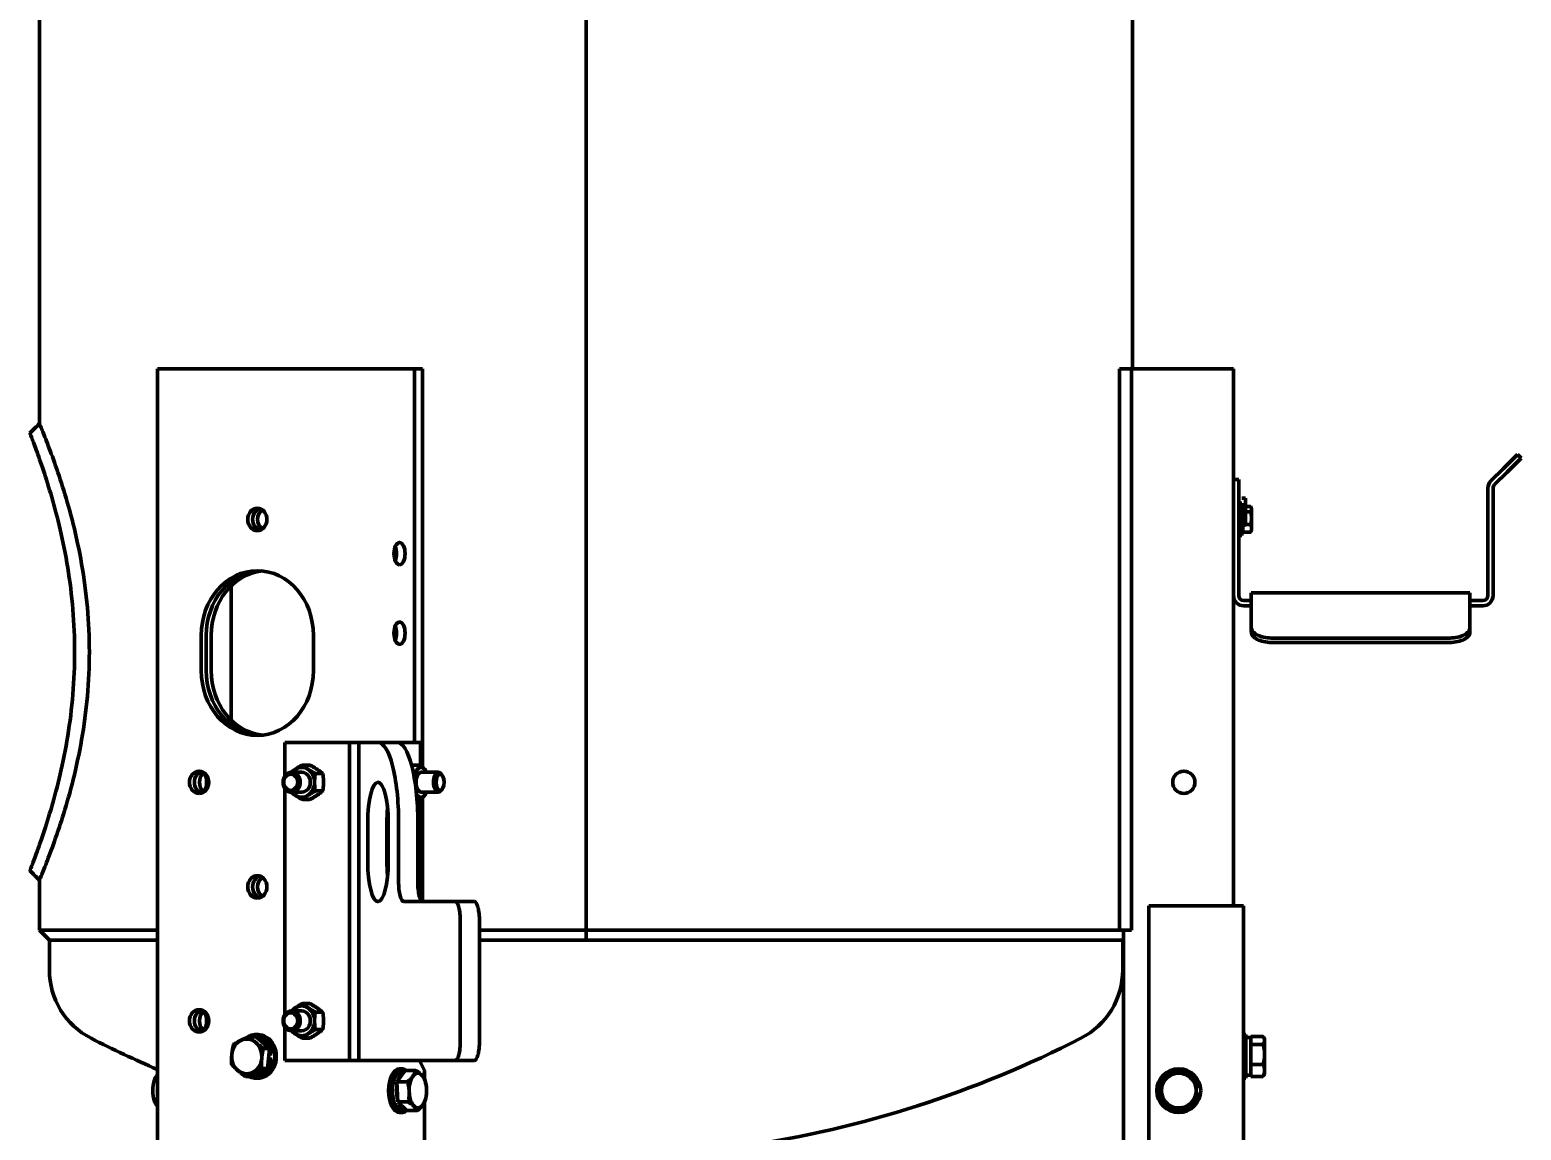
# Model space of a CAD drawing. Header units: inches. Extents: x 15 to 402, y 6 to 258.
# Drawn here: x 297.48 to 334.99, y 50.34 to 78.01 of the extents above; entities that cross this region are included whole.
import ezdxf

# ---------------------------------------------------------------- set-up
doc = ezdxf.new("R2010")
doc.units = ezdxf.units.IN
doc.header["$LTSCALE"] = 12
doc.header["$MEASUREMENT"] = 0
doc.layers.add('Dimension (ANSI)', color=7, linetype='Continuous', lineweight=25)
doc.layers.add('Visible (ANSI)', color=7, linetype='Continuous', lineweight=50)
doc.styles.add('MEMCOR Medium', font='arial.ttf')
doc.dimstyles.new('Default (ANSI)', dxfattribs={"dimscale": 12, "dimtxt": 0.15, "dimasz": 0.098425, "dimexe": 0.125, "dimexo": 0.0625, "dimgap": 0.031496, "dimtad": 0, "dimtih": 1, "dimtoh": 1, "dimdec": 4, "dimrnd": 1e-08, "dimzin": 3, "dimdsep": 46, "dimlunit": 5, "dimtxsty": 'MEMCOR Medium', "dimcen": 0.09, "dimdle": 0.393701, "dimclrd": 256, "dimclre": 256, "dimclrt": 256, "dimadec": 0, "dimazin": 1, "dimtfac": 0.8, "dimtofl": 0, "dimtmove": 0, "dimatfit": 3, "dimfxl": 1, "dimfrac": 1, "dimtolj": 1, "dimtzin": 4, "dimlwd": -1, "dimlwe": -1, "dimarcsym": 0})

# ---------------------------------------------------------------- blocks, each defined once
blk = doc.blocks.new('*D18')
at = {"layer": 'Defpoints', "color": 0, "transparency": 16777216}
for p in [(310.968, 131.37), (253.068, 47.836), (299.125, 47.836)]:
    blk.add_point(p, dxfattribs=at)
at = {"layer": 'Dimension (ANSI)', "transparency": 16777216}
for p, q in [((310.218, 131.37), (251.568, 131.37)), ((253.068, 130.189), (253.068, 104.292)), ((253.068, 49.017), (253.068, 91.969)), ((298.375, 47.836), (251.568, 47.836))]:
    blk.add_line(p, q, dxfattribs=at)
for points in [[(252.872, 130.189), (253.265, 130.189), (253.068, 131.37)], [(252.872, 49.017), (253.265, 49.017), (253.068, 47.836)]]:
    blk.add_solid(points, dxfattribs=at)
at = {"layer": 'Dimension (ANSI)', "transparency": 16777216, "char_height": 1.8, "attachment_point": 5, "style": 'MEMCOR Medium'}
for s, insert in [('\\A1; \\fArial|b0|i0;\\H1.8000;83{\\H0.8x;\\S9#16;} in', (253.068, 99.995)), ('\\A1;[2121.8 mm]{\\P\\fArial|b0|i0;\\H1.8000;SHIPPING HEIGHT\\P\\fArial|b0|i0;\\H1.8000;REF.}', (253.068, 93.833))]:
    blk.add_mtext(s, dxfattribs=dict(at, insert=insert))

msp = doc.modelspace()

# ---------------------------------------------------------------- linework, layer by layer
at = {"layer": 'Visible (ANSI)'}
for p, q in [((297.71752, 68.10534), (297.71752, 91.44038)), ((311.46777, 85.36465), (311.46777, 55.36465)), ((311.46777, 55.36465), (311.46777, 85.36465)), ((325.21803, 69.48565), (325.21803, 78.49452)), ((300.68766, 69.48565), (301.03266, 69.48565)), ((300.68766, 69.48565), (300.68766, 48.58565)), ((301.03266, 69.48565), (305.36574, 69.48565)), ((305.36574, 69.48565), (306.3083, 69.48565)), ((306.3083, 69.48565), (307.15165, 69.48565)), ((307.15165, 69.48565), (307.15165, 60.08565)), ((307.35096, 69.48565), (307.15165, 69.48565)), ((307.35096, 59.46977), (307.35096, 69.48565)), ((324.888, 69.48565), (325.19022, 69.48565)), ((324.888, 69.48565), (324.888, 55.36465)), ((325.19022, 69.48565), (327.06491, 69.48565)), ((325.19022, 69.48565), (325.19022, 55.36465)), ((327.06491, 69.48565), (327.75491, 69.48565)), ((327.75491, 69.48565), (327.75491, 55.98165)), ((334.5457, 66.97872), (334.89925, 67.33228)), ((334.99117, 67.24035), (334.63762, 66.8868)), ((334.99117, 67.24035), (334.89925, 67.33228)), ((334.5457, 66.97872), (334.22998, 66.66301)), ((334.32191, 66.57109), (334.63762, 66.8868)), ((327.88491, 66.69565), (327.75491, 66.69565)), ((327.88491, 66.69565), (327.88491, 66.19565)), ((334.15383, 66.47916), (334.15383, 63.78268)), ((334.28383, 63.78268), (334.28383, 66.47916)), ((327.88491, 63.78268), (327.88491, 66.19565)), ((327.96491, 66.10165), (327.88491, 66.10165)), ((327.96491, 66.234), (328.05891, 66.234)), ((327.96491, 65.28965), (327.96491, 66.10165)), ((328.05891, 66.234), (328.05891, 65.554)), ((327.98991, 65.97665), (327.96491, 65.97665)), ((327.98991, 65.95302), (327.98991, 66.01814)), ((327.98991, 66.01814), (328.18282, 66.01814)), ((327.98991, 65.8879), (327.98991, 65.95302)), ((327.98991, 65.72665), (327.98991, 65.8879)), ((327.98991, 65.8879), (328.18282, 65.8879)), ((327.98991, 65.56541), (327.98991, 65.72665)), ((328.20791, 65.97665), (328.19302, 66.00245)), ((328.20791, 65.95302), (328.20791, 65.97665)), ((328.20791, 65.72665), (328.20791, 65.95302)), ((328.20791, 65.46928), (328.20791, 65.72665)), ((327.96491, 65.28965), (327.88491, 65.28965)), ((327.96491, 65.554), (328.05891, 65.554)), ((327.98991, 65.41465), (327.96491, 65.41465)), ((327.98991, 65.56541), (328.18282, 65.56541)), ((327.98991, 65.46928), (327.98991, 65.56541)), ((327.98991, 65.37316), (327.98991, 65.46928)), ((327.98991, 65.37316), (328.18282, 65.37316)), ((328.20791, 65.41465), (328.19302, 65.38885)), ((328.20791, 65.41465), (328.20791, 65.46928)), ((302.54217, 64.02463), (302.54217, 60.64667)), ((328.20291, 63.85248), (328.20291, 62.9656)), ((328.20291, 63.85248), (333.70291, 63.85248)), ((333.70291, 62.9656), (333.70291, 63.85248)), ((328.20291, 63.65268), (328.01491, 63.65268)), ((328.01491, 63.52268), (328.20291, 63.52268)), ((334.02383, 63.65268), (333.70291, 63.65268)), ((333.70291, 63.52268), (334.02383, 63.52268)), ((301.78758, 61.89565), (301.78758, 62.77565)), ((301.91258, 61.89565), (301.91258, 62.77565)), ((301.91258, 62.77565), (301.91258, 61.89565)), ((302.03758, 62.77565), (302.03758, 61.89565)), ((304.61082, 62.77565), (304.61082, 61.89565)), ((328.20291, 62.9656), (328.20291, 62.85544)), ((333.20291, 62.71286), (328.70291, 62.71286)), ((333.70291, 62.85544), (333.70291, 62.9656)), ((328.70291, 62.60297), (333.20291, 62.60297)), ((303.88974, 60.08565), (305.27538, 60.08565)), ((303.88974, 59.23579), (303.88974, 60.08565)), ((305.52161, 60.08565), (305.27538, 60.08565)), ((305.52161, 60.08565), (305.7562, 60.08565)), ((305.52161, 60.08565), (305.52161, 52.08565)), ((306.23448, 60.08565), (305.7562, 60.08565)), ((305.7562, 60.08565), (305.7562, 52.08565)), ((306.23448, 60.08565), (306.71744, 60.08565)), ((306.71744, 60.08565), (307.30481, 60.08565)), ((307.30481, 59.50674), (307.30481, 60.08565)), ((304.3153, 59.33565), (304.06286, 59.33565)), ((304.33201, 59.51866), (304.52252, 59.51866)), ((304.65677, 59.30216), (304.84727, 59.30216)), ((307.28878, 59.51866), (307.07853, 59.51866)), ((307.31772, 59.33565), (307.75496, 59.33565)), ((307.85437, 59.25126), (307.82712, 59.28979)), ((303.88974, 53.23579), (303.88974, 58.93551)), ((307.85437, 58.92004), (307.82712, 58.88151)), ((304.3153, 58.83565), (304.06286, 58.83565)), ((304.33201, 58.65264), (304.52252, 58.65264)), ((304.65677, 58.86914), (304.84727, 58.86914)), ((307.28878, 58.65264), (307.21384, 58.65264)), ((307.30481, 56.142), (307.30481, 58.66455)), ((307.31772, 58.83565), (307.75496, 58.83565)), ((307.35096, 56.08839), (307.35096, 58.70153)), ((305.97566, 57.08565), (305.97566, 58.08565)), ((306.45862, 58.08565), (306.45862, 57.08565)), ((306.4933, 58.08565), (306.4933, 57.08565)), ((306.75212, 56.58565), (306.75212, 58.08565)), ((307.23508, 58.08565), (307.23508, 56.58565)), ((297.71752, 55.36465), (297.71752, 56.62395)), ((311.46777, 56.61465), (311.46777, 56.61465)), ((311.46777, 56.36465), (311.46777, 56.36465)), ((308.17562, 56.08565), (306.88153, 56.08565)), ((308.17562, 56.08565), (308.65858, 56.08565)), ((325.6282, 55.98165), (327.31491, 55.98165)), ((325.6282, 38.83165), (325.6282, 55.98165)), ((327.31491, 55.98165), (328.00491, 55.98165)), ((328.00491, 55.98165), (328.00491, 35.08165)), ((308.30503, 52.58565), (308.30503, 55.58565)), ((308.78799, 55.58565), (308.78799, 52.58565)), ((297.71752, 55.36465), (300.68766, 55.36465)), ((297.96777, 55.11465), (297.71777, 55.36465)), ((308.78799, 55.36465), (311.46777, 55.36465)), ((311.46777, 55.36465), (324.888, 55.36465)), ((311.46777, 55.11465), (311.46777, 55.36465)), ((311.46777, 55.36465), (311.46777, 55.11465)), ((324.888, 55.36465), (325.19022, 55.36465)), ((324.98885, 48.33565), (324.98885, 55.36465)), ((297.96777, 55.11465), (297.96777, 54.36528)), ((300.68766, 55.11465), (297.96777, 55.11465)), ((311.46777, 55.11465), (308.78799, 55.11465)), ((324.96777, 55.11465), (311.46777, 55.11465)), ((324.96777, 55.11465), (324.98885, 55.13573)), ((324.96777, 55.11465), (324.96777, 54.36528)), ((304.3153, 53.33565), (304.06286, 53.33565)), ((304.33201, 53.51866), (304.52252, 53.51866)), ((304.65677, 53.30216), (304.84727, 53.30216)), ((303.88974, 52.08565), (303.88974, 52.93551)), ((303.15563, 52.69346), (303.00329, 52.69346)), ((303.15563, 52.69346), (303.50678, 52.39213)), ((303.16771, 52.74283), (303.1992, 52.74283)), ((304.3153, 52.83565), (304.06286, 52.83565)), ((304.33201, 52.65264), (304.52252, 52.65264)), ((304.65677, 52.86914), (304.84727, 52.86914)), ((328.0679, 52.74283), (328.00491, 52.74283)), ((328.0679, 51.64047), (328.0679, 52.74283)), ((328.0679, 52.663), (328.1929, 52.663)), ((328.1929, 52.66283), (328.1929, 52.69346)), ((328.1929, 52.69346), (328.49758, 52.69346)), ((328.1929, 52.66283), (328.1929, 52.52362)), ((328.1929, 52.49298), (328.1929, 52.52362)), ((328.53665, 52.62915), (328.51405, 52.66829)), ((328.53665, 52.59322), (328.53665, 52.62915)), ((328.53665, 52.24208), (328.53665, 52.59322)), ((303.50678, 52.39213), (303.35444, 52.39213)), ((303.50678, 52.39213), (303.45635, 51.89032)), ((303.50916, 52.25945), (303.49345, 52.25945)), ((303.57166, 52.25945), (303.50916, 52.25945)), ((328.1929, 52.41631), (328.1929, 52.49298)), ((328.1929, 52.49298), (328.49758, 52.49298)), ((328.1929, 52.41631), (328.1929, 52.06784)), ((328.53665, 51.8405), (328.53665, 52.24208)), ((303.45635, 51.89032), (303.05478, 51.68983)), ((303.45635, 51.89032), (303.30402, 51.89032)), ((303.47982, 52.12385), (303.50916, 52.12385)), ((303.57166, 52.12385), (303.50916, 52.12385)), ((303.88974, 52.08565), (305.27538, 52.08565)), ((305.52161, 52.08565), (305.27538, 52.08565)), ((305.52161, 52.08565), (305.7562, 52.08565)), ((305.7562, 52.08565), (308.17562, 52.08565)), ((306.71233, 51.55269), (306.92161, 51.83557)), ((306.83121, 51.88283), (306.77665, 51.88283)), ((306.83121, 51.803), (306.89751, 51.803)), ((306.92161, 51.83557), (307.18546, 51.83557)), ((307.27665, 52.08565), (307.40165, 51.83565)), ((307.40165, 51.83565), (307.40165, 51.63638)), ((308.17562, 52.08565), (308.65858, 52.08565)), ((328.1929, 51.99117), (328.1929, 52.06784)), ((328.1929, 51.94513), (328.1929, 51.99117)), ((328.1929, 51.99117), (328.49758, 51.99117)), ((328.1929, 51.94513), (328.1929, 51.73588)), ((328.53665, 51.75415), (328.53665, 51.8405)), ((300.68766, 51.61453), (300.61252, 51.61453)), ((303.05478, 51.68983), (302.90244, 51.68983)), ((303.16771, 51.7203), (303.1158, 51.7203)), ((303.16771, 51.64047), (303.1992, 51.64047)), ((306.73018, 51.04877), (306.71233, 51.55269)), ((306.71233, 51.55269), (306.97619, 51.55269)), ((326.84477, 51.39865), (326.81205, 51.39871)), ((328.0679, 51.64047), (328.00491, 51.64047)), ((328.0679, 51.7203), (328.1929, 51.7203)), ((328.1929, 51.68983), (328.1929, 51.73588)), ((328.1929, 51.68983), (328.49758, 51.68983)), ((328.53665, 51.75415), (328.51405, 51.71501)), ((300.68766, 51.11061), (300.59467, 51.11061)), ((306.95731, 50.82773), (306.73018, 51.04877)), ((306.73018, 51.04877), (306.99404, 51.04877)), ((307.40165, 51.03711), (307.40165, 49.63638)), ((326.82166, 51.26309), (326.84454, 51.26305)), ((306.83121, 50.78047), (306.77665, 50.78047)), ((306.83121, 50.8603), (306.92385, 50.8603)), ((306.95731, 50.82773), (307.22117, 50.82773))]:
    msp.add_line(p, q, dxfattribs=at)
for centre, radius in [((326.50491, 59.08565), 0.28), ((326.3782, 51.33165), 0.55118)]:
    msp.add_circle(centre, radius, dxfattribs=at)
for centre, radius, start, end in [((334.41383, 66.47916), 0.26, 135, 180), ((334.41383, 66.47916), 0.13, 135, 180), ((328.01491, 63.78268), 0.26, 180, 270), ((328.01491, 63.78268), 0.13, 180, 270), ((334.02383, 63.78268), 0.26, 270, 0), ((334.02383, 63.78268), 0.13, 270, 0), ((299.89777, 54.36528), 1.93, 180, 242.879025), ((323.03777, 54.36528), 1.93, 297.120975, 0), ((311.46777, 76.95465), 27.31, 242.879025, 246.750786), ((311.46777, 76.95465), 27.31, 278.416849, 297.120975), ((326.3782, 51.33165), 0.47135, 102.205965, 145.899353), ((326.3782, 51.33165), 0.47135, 42.205965, 85.899353), ((326.3782, 51.33165), 0.47135, 162.205965, 205.899353), ((326.3782, 51.33165), 0.4375, 124.052659, 184.052659), ((326.3782, 51.33165), 0.4375, 64.052659, 124.052659), ((326.3782, 51.33165), 0.4375, 4.052659, 64.052659), ((326.3782, 51.33165), 0.47135, 8.172259, 25.899353), ((326.3782, 51.33165), 0.4375, 184.052659, 244.052659), ((326.3782, 51.33165), 0.47135, 282.205965, 325.899353), ((326.3782, 51.33165), 0.4375, 304.052659, 4.052659), ((326.3782, 51.33165), 0.47135, 342.205965, 351.63163), ((326.3782, 51.33165), 0.47135, 222.205965, 265.899353), ((326.3782, 51.33165), 0.4375, 244.052659, 304.052659)]:
    msp.add_arc(centre, radius, start, end, dxfattribs=at)
for centre, major_axis, ratio in [((303.1992, 65.69565), (0, -0.28), 0.8660254), ((306.77665, 64.83565), (0, -0.28), 0.5), ((306.77665, 62.83565), (0, -0.28), 0.5), ((301.73414, 59.08565), (0, -0.28), 0.8660254), ((304.06286, 59.08565), (0, -0.25), 0.8660254), ((304.03926, 59.08565), (0, 0.20282), 0.8660254), ((307.79583, 59.08565), (0, -0.20282), 0.5), ((303.1992, 56.45465), (0, -0.28), 0.8660254), ((301.73414, 53.08565), (0, -0.28), 0.8660254), ((304.06286, 53.08565), (0, -0.25), 0.8660254), ((304.03926, 53.08565), (0, -0.20282), 0.8660254)]:
    msp.add_ellipse(centre, major_axis=major_axis, ratio=ratio, dxfattribs=at)
for centre, major_axis, ratio, start_param, end_param in [((303.3242, 65.69565), (0, -0.28), 0.8660254, 3.40228095, 6.02249701), ((303.3242, 65.69565), (0, 0.28), 0.8660254, 0.2606883, 2.88090435), ((303.4492, 65.69565), (0, -0.28), 0.8660254, 3.68317357, 5.74160439), ((306.56015, 64.83565), (0, 0.28), 0.5, 4.02552272, 5.39925524), ((303.1992, 62.77565), (0, 1.63), 0.8660254, 4.71238898, 7.85398163), ((303.3242, 62.77565), (0, 1.63), 0.8660254, 0.04428981, 1.57079633), ((303.3242, 62.77565), (0, 1.63), 0.8660254, 0.04428981, 1.57079633), ((303.4492, 62.77565), (0, 1.63), 0.8660254, 0.08866679, 1.57079633), ((306.56015, 62.83565), (0, 0.28), 0.5, 4.02552272, 5.39925524), ((303.1992, 61.89565), (0, -1.63), 0.8660254, 4.71238898, 7.85398163), ((303.3242, 61.89565), (0, -1.63), 0.8660254, 4.71238898, 6.2388955), ((303.3242, 61.89565), (0, -1.63), 0.8660254, 4.71238898, 6.2388955), ((303.4492, 61.89565), (0, -1.63), 0.8660254, 4.71238898, 6.19451852), ((306.23448, 58.08565), (0, 2), 0.25881905, 4.71238898, 6.28318531), ((306.71744, 58.08565), (0, 2), 0.25881905, 4.71238898, 6.28318531), ((301.85914, 59.08565), (0, 0.28), 0.8660254, 0.2606883, 2.88090435), ((301.98389, 59.08565), (0, -0.28), 0.8660254, 3.68256172, 5.74221624), ((301.78414, 59.08565), (0, -0.28), 0.5, 0.54947076, 2.5921219), ((304.31526, 59.08565), (0, -0.375), 0.8660254, 3.66519143, 3.98266132), ((304.31526, 59.08565), (0, 0.375), 0.8660254, 5.75958653, 6.80678408), ((304.31526, 59.08565), (0, -0.25014), 0.8660254, 6.25022773, 9.45773554), ((304.31526, 59.08565), (0, 0.375), 0.8660254, 4.71238898, 5.75958653), ((307.31779, 59.08565), (0, -0.375), 0.5, 3.66519143, 4.33804665), ((307.31779, 59.08565), (0, 0.25014), 0.5, 6.25022773, 9.45773554), ((307.31779, 59.08565), (0, 0.375), 0.5, 5.75958653, 6.80678408), ((307.31779, 59.08565), (0, 0.375), 0.5, 5.44211664, 5.75958653), ((307.75496, 59.08565), (0, 0.25), 0.5, 5.6678395, 10.04012377), ((304.31526, 59.08565), (0, 0.375), 0.8660254, 3.66519143, 4.71238898), ((306.23448, 58.08565), (0, 1), 0.25881905, 4.71238898, 7.85398163), ((304.31526, 59.08565), (0, -0.375), 0.8660254, 5.44211664, 5.75958653), ((304.31526, 59.08565), (0, -0.375), 0.8660254, 5.75958653, 6.80678408), ((307.31779, 59.08565), (0, -0.375), 0.5, 5.61637528, 5.75958653), ((307.31779, 59.08565), (0, -0.375), 0.5, 5.75958653, 6.80678408), ((307.31779, 59.08565), (0, 0.375), 0.5, 3.66519143, 3.98266132), ((306.71744, 58.08565), (0, -1), 0.25881905, 4.3442889, 4.71238898), ((306.23448, 57.08565), (0, -1), 0.25881905, 4.71238898, 7.85398163), ((306.71744, 57.08565), (0, -1), 0.25881905, 4.71238898, 5.08048906), ((303.3242, 56.45465), (0, -0.28), 0.8660254, 3.40228095, 6.02249701), ((303.3242, 56.45465), (0, 0.28), 0.8660254, 0.2606883, 2.88090435), ((303.4492, 56.45465), (0, -0.28), 0.8660254, 3.68317357, 5.74160439), ((306.88153, 56.58565), (0, -0.5), 0.25881905, 4.71238898, 6.28318531), ((307.36449, 56.58565), (0, -0.5), 0.25881905, 4.71238898, 6.28318531), ((308.17562, 55.58565), (0, 0.5), 0.25881905, 4.71238898, 6.28318531), ((308.65858, 55.58565), (0, 0.5), 0.25881905, 4.71238898, 6.28318531), ((301.85914, 53.08565), (0, 0.28), 0.8660254, 0.2606883, 2.88090435), ((301.98389, 53.08565), (0, -0.28), 0.8660254, 3.68256172, 5.74221624), ((301.78414, 53.08565), (0, -0.28), 0.5, 0.54947076, 2.5921219), ((304.31526, 53.08565), (0, -0.375), 0.8660254, 3.66519143, 3.98266132), ((304.31526, 53.08565), (0, 0.375), 0.8660254, 5.75958653, 6.80678408), ((304.31526, 53.08565), (0, -0.25014), 0.8660254, 6.25022773, 9.45773554), ((304.31526, 53.08565), (0, 0.375), 0.8660254, 4.71238898, 5.75958653), ((304.31526, 53.08565), (0, 0.375), 0.8660254, 3.66519143, 4.71238898), ((302.93333, 52.19165), (0, -0.4375), 0.8660254, 3.54967436, 4.59687191), ((302.93333, 52.19165), (0, 0.4375), 0.8660254, 5.64406946, 6.69126701), ((303.16771, 52.19165), (0, -0.55118), 0.8660254, 5.85672364, 10.01603027), ((302.93333, 52.19165), (0, 0.4375), 0.8660254, 4.59687191, 5.64406946), ((303.16771, 52.19165), (0, 0.47135), 0.8660254, 4.8567332, 6.22335385), ((303.1992, 52.19165), (0, -0.55118), 0.8660254, 0, 3.14159267), ((303.10521, 52.19165), (0, 0.47135), 0.8660254, 5.26277271, 6.02536621), ((304.31526, 53.08565), (0, -0.375), 0.8660254, 5.44211664, 5.75958653), ((304.31526, 53.08565), (0, -0.375), 0.8660254, 5.75958653, 6.80678408), ((308.17562, 52.58565), (0, -0.5), 0.25881905, 0, 1.57079633), ((308.65858, 52.58565), (0, -0.5), 0.25881905, 0, 1.57079633), ((302.93333, 52.19165), (0, -0.4375), 0.8660254, 4.59687191, 5.64406946), ((303.10521, 52.19165), (0, -0.47135), 0.8660254, 1.71514054, 1.83657601), ((302.93333, 52.19165), (0, -0.4375), 0.8660254, 5.64406946, 6.69126701), ((302.93333, 52.19165), (0, 0.4375), 0.8660254, 3.54967436, 4.59687191), ((303.10521, 52.19165), (0, -0.47135), 0.8660254, 0.02678496, 0.78937846), ((303.16771, 52.19165), (0, -0.47135), 0.8660254, 0, 1.42645211), ((303.10521, 52.19165), (0, -0.47135), 0.8660254, 1.07398251, 1.42645211), ((306.77665, 51.33165), (0, 0.55118), 0.5, 0, 3.14159265), ((306.83121, 51.33165), (0, 0.55118), 0.5, 5.86604618, 9.87156609), ((306.83121, 51.33165), (0, 0.47135), 0.5, 0, 3.14159265), ((306.93946, 51.33165), (0, 0.47135), 0.5, 0.21303427, 0.97562777), ((307.23716, 51.33165), (0, 0.4375), 0.5, 5.83031877, 6.87751633), ((306.93946, 51.33165), (0, 0.47135), 0.5, 1.26023182, 2.02282532), ((307.23716, 51.33165), (0, -0.4375), 0.5, 3.73592367, 4.78312122), ((307.23716, 51.33165), (0, 0.4375), 0.5, 4.78312122, 5.83031877), ((307.23716, 51.33165), (0, -0.4375), 0.5, 4.78312122, 5.83031877), ((307.23716, 51.33165), (0, 0.4375), 0.5, 3.73592367, 4.78312122), ((306.93946, 51.33165), (0, -0.47135), 0.5, 5.44902203, 6.21161552), ((307.23716, 51.33165), (0, -0.4375), 0.5, 5.83031877, 6.87751633)]:
    msp.add_ellipse(centre, major_axis=major_axis, ratio=ratio, start_param=start_param, end_param=end_param, dxfattribs=at)
for points in [[(297.47632, 67.86465), (297.55671, 67.94489), (297.63713, 68.0251), (297.71752, 68.10534)], [(297.71752, 56.62395), (297.63713, 56.70419), (297.55671, 56.78441), (297.47632, 56.86465)]]:
    msp.add_open_spline(points, degree=3, dxfattribs=at)
for points, knots in [([(297.71752, 56.62395), (297.71752, 56.62395), (297.73242, 56.65935), (297.79302, 56.80683), (297.83868, 56.91888), (297.95361, 57.21324), (298.02288, 57.39579), (298.17235, 57.81573), (298.25242, 58.05315), (298.40838, 58.55789), (298.48995, 58.8432), (298.64483, 59.46556), (298.71798, 59.80262), (298.84082, 60.50817), (298.89048, 60.87731), (298.95672, 61.62277), (298.97321, 61.9991), (298.97321, 62.73019), (298.95672, 63.10653), (298.89048, 63.85199), (298.84082, 64.22113), (298.71798, 64.92668), (298.64483, 65.26374), (298.48995, 65.8861), (298.40838, 66.17141), (298.25242, 66.67615), (298.17235, 66.91357), (298.02288, 67.33351), (297.95361, 67.51606), (297.83868, 67.81042), (297.79302, 67.92247), (297.73242, 68.06995), (297.71752, 68.10534), (297.71752, 68.10534)], [22.27006081, 22.27006081, 22.27006081, 22.27006081, 25.05212072, 25.05212072, 27.83418063, 27.83418063, 30.61624055, 30.61624055, 33.39830046, 33.39830046, 36.18375575, 36.18375575, 38.96921104, 38.96921104, 41.75466633, 41.75466633, 44.54012161, 44.54012161, 47.3255769, 47.3255769, 50.11103219, 50.11103219, 52.89648747, 52.89648747, 55.68194276, 55.68194276, 58.46400267, 58.46400267, 61.24606259, 61.24606259, 64.0281225, 64.0281225, 66.81018242, 66.81018242, 66.81018242, 66.81018242]), ([(297.47632, 56.86465), (297.47632, 56.86465), (297.48973, 56.89845), (297.54428, 57.0395), (297.5854, 57.1467), (297.68886, 57.42855), (297.75122, 57.60343), (297.88569, 58.00594), (297.95768, 58.23361), (298.09778, 58.71774), (298.17096, 58.99138), (298.30969, 59.58818), (298.3751, 59.91135), (298.48481, 60.58754), (298.52906, 60.94118), (298.58803, 61.65493), (298.60268, 62.01506), (298.60268, 62.71424), (298.58803, 63.07437), (298.52906, 63.78812), (298.48481, 64.14176), (298.3751, 64.81795), (298.30969, 65.14112), (298.17096, 65.73792), (298.09778, 66.01156), (297.95768, 66.49569), (297.88569, 66.72336), (297.75122, 67.12587), (297.68886, 67.30074), (297.5854, 67.5826), (297.54428, 67.6898), (297.48973, 67.83084), (297.47632, 67.86465), (297.47632, 67.86465)], [-63.90284081, -63.90284081, -63.90284081, -63.90284081, -61.24147201, -61.24147201, -58.58010322, -58.58010322, -55.91873442, -55.91873442, -53.25736563, -53.25736563, -50.59349769, -50.59349769, -47.92962975, -47.92962975, -45.26576181, -45.26576181, -42.60189387, -42.60189387, -39.93802593, -39.93802593, -37.27415799, -37.27415799, -34.61029006, -34.61029006, -31.94642212, -31.94642212, -29.28505332, -29.28505332, -26.62368453, -26.62368453, -23.96231573, -23.96231573, -21.30094694, -21.30094694, -21.30094694, -21.30094694]), ([(328.70291, 62.71286), (328.64013, 62.71286), (328.57316, 62.71959), (328.44997, 62.74663), (328.39375, 62.7669), (328.30492, 62.81285), (328.26643, 62.8416), (328.21543, 62.90305), (328.20291, 62.93571), (328.20291, 62.9656)], [7.66569537, 7.66569537, 7.66569537, 7.66569537, 8.14410219, 8.14410219, 8.62250901, 8.62250901, 9.10136342, 9.10136342, 9.58021783, 9.58021783, 9.58021783, 9.58021783]), ([(328.20291, 62.85544), (328.20291, 62.82562), (328.21543, 62.79302), (328.26643, 62.73164), (328.30492, 62.70292), (328.39375, 62.65699), (328.44997, 62.63673), (328.57316, 62.6097), (328.64013, 62.60297), (328.70291, 62.60297)], [5.75155612, 5.75155612, 5.75155612, 5.75155612, 6.23042733, 6.23042733, 6.70929853, 6.70929853, 7.18770589, 7.18770589, 7.66611324, 7.66611324, 7.66611324, 7.66611324]), ([(333.70291, 62.9656), (333.70291, 62.93571), (333.69039, 62.90305), (333.63939, 62.8416), (333.60089, 62.81285), (333.51207, 62.7669), (333.45585, 62.74663), (333.33266, 62.71959), (333.26569, 62.71286), (333.20291, 62.71286)], [5.7511729, 5.7511729, 5.7511729, 5.7511729, 6.23002731, 6.23002731, 6.70888172, 6.70888172, 7.18728854, 7.18728854, 7.66569537, 7.66569537, 7.66569537, 7.66569537]), ([(333.20291, 62.60297), (333.26569, 62.60297), (333.33266, 62.6097), (333.45585, 62.63673), (333.51207, 62.65699), (333.6009, 62.70292), (333.63939, 62.73164), (333.69039, 62.79302), (333.70291, 62.82562), (333.70291, 62.85544)], [7.66611289, 7.66611289, 7.66611289, 7.66611289, 8.14452025, 8.14452025, 8.6229276, 8.6229276, 9.10179881, 9.10179881, 9.58067001, 9.58067001, 9.58067001, 9.58067001])]:
    msp.add_open_spline(points, degree=3, knots=knots, dxfattribs=at)
for points, weights in [([(328.20791, 65.95302), (328.20791, 65.98324), (328.18282, 66.01814)], [1, 1.0379548493, 1]), ([(328.18282, 65.8879), (328.20791, 65.9228), (328.20791, 65.95302)], [1, 1.0379548493, 1]), ([(328.20791, 65.72665), (328.20791, 65.80149), (328.18282, 65.8879)], [1, 1.0379548493, 1]), ([(328.18282, 65.56541), (328.20791, 65.65182), (328.20791, 65.72665)], [1, 1.0379548493, 1]), ([(328.20791, 65.46928), (328.20791, 65.5139), (328.18282, 65.56541)], [1, 1.0379548493, 1]), ([(328.18282, 65.37316), (328.20791, 65.42467), (328.20791, 65.46928)], [1, 1.0379548493, 1]), ([(328.19302, 65.38885), (328.18862, 65.38122), (328.18282, 65.37316)], [1.01321740494, 1.00852226611, 1]), ([(304.0483, 59.33508), (304.0985, 59.37415), (304.15288, 59.41041)], [1.01549865669, 1.0271025743, 1]), ([(304.15288, 59.41041), (304.22824, 59.46065), (304.33201, 59.51866)], [1, 1.0379548493, 1]), ([(304.33201, 59.51866), (304.40228, 59.46065), (304.47764, 59.41041)], [1, 1.0379548493, 1]), ([(304.47764, 59.41041), (304.553, 59.36017), (304.65677, 59.30216)], [1, 1.0379548493, 1]), ([(304.70164, 59.41041), (304.62628, 59.46065), (304.52252, 59.51866)], [1, 1.0379548493, 1]), ([(304.65677, 59.30216), (304.64002, 59.18613), (304.64002, 59.08565)], [1, 1.0379548493, 1]), ([(304.84727, 59.30216), (304.777, 59.36017), (304.70164, 59.41041)], [1, 1.0379548493, 1]), ([(304.86402, 59.08565), (304.86402, 59.18613), (304.84727, 59.30216)], [1, 1.0379548493, 1]), ([(307.12478, 59.31977), (307.18685, 59.36746), (307.22404, 59.41041)], [1.00967475071, 1.03226429011, 1]), ([(307.22404, 59.41041), (307.26755, 59.46065), (307.28878, 59.51866)], [1, 1.0379548493, 1]), ([(307.28878, 59.51866), (307.36803, 59.46065), (307.41154, 59.41041)], [1, 1.0379548493, 1]), ([(307.41154, 59.41041), (307.44271, 59.37441), (307.46193, 59.33565)], [1, 1.02690849784, 1.01566285889]), ([(304.64002, 59.08565), (304.64002, 58.98517), (304.65677, 58.86914)], [1, 1.0379548493, 1]), ([(304.84727, 58.86914), (304.86402, 58.98517), (304.86402, 59.08565)], [1, 1.0379548493, 1]), ([(304.15288, 58.76089), (304.0985, 58.79714), (304.0483, 58.83621)], [1, 1.0271025743, 1.01549865669]), ([(304.33201, 58.65264), (304.22824, 58.71065), (304.15288, 58.76089)], [1, 1.0379548493, 1]), ([(304.47764, 58.76089), (304.40228, 58.71065), (304.33201, 58.65264)], [1, 1.0379548493, 1]), ([(304.65677, 58.86914), (304.553, 58.81113), (304.47764, 58.76089)], [1, 1.0379548493, 1]), ([(304.52252, 58.65264), (304.62628, 58.71065), (304.70164, 58.76089)], [1, 1.0379548493, 1]), ([(304.70164, 58.76089), (304.777, 58.81113), (304.84727, 58.86914)], [1, 1.0379548493, 1]), ([(307.22404, 58.76089), (307.21402, 58.77246), (307.20249, 58.78412)], [1, 1.00849284752, 1.01318494439]), ([(307.28878, 58.65264), (307.26755, 58.71065), (307.22404, 58.76089)], [1, 1.0379548493, 1]), ([(307.41154, 58.76089), (307.36803, 58.71065), (307.28878, 58.65264)], [1, 1.0379548493, 1]), ([(307.46193, 58.83565), (307.44271, 58.79689), (307.41154, 58.76089)], [1.01566285889, 1.02690849784, 1]), ([(304.0483, 53.33508), (304.0985, 53.37415), (304.15288, 53.41041)], [1.01549865669, 1.0271025743, 1]), ([(304.15288, 53.41041), (304.22824, 53.46065), (304.33201, 53.51866)], [1, 1.0379548493, 1]), ([(304.33201, 53.51866), (304.40228, 53.46065), (304.47764, 53.41041)], [1, 1.0379548493, 1]), ([(304.47764, 53.41041), (304.553, 53.36017), (304.65677, 53.30216)], [1, 1.0379548493, 1]), ([(304.70164, 53.41041), (304.62628, 53.46065), (304.52252, 53.51866)], [1, 1.0379548493, 1]), ([(304.65677, 53.30216), (304.64002, 53.18613), (304.64002, 53.08565)], [1, 1.0379548493, 1]), ([(304.84727, 53.30216), (304.777, 53.36017), (304.70164, 53.41041)], [1, 1.0379548493, 1]), ([(304.86402, 53.08565), (304.86402, 53.18613), (304.84727, 53.30216)], [1, 1.0379548493, 1]), ([(304.64002, 53.08565), (304.64002, 52.98517), (304.65677, 52.86914)], [1, 1.0379548493, 1]), ([(304.84727, 52.86914), (304.86402, 52.98517), (304.86402, 53.08565)], [1, 1.0379548493, 1]), ([(302.60172, 52.49298), (302.68978, 52.5467), (302.78297, 52.59322)], [1.01001874936, 1.04314139574, 1]), ([(302.78297, 52.59322), (302.87616, 52.63974), (303.00329, 52.69346)], [1, 1.04314139574, 1.01001874936]), ([(303.00329, 52.69346), (303.07785, 52.61272), (303.15933, 52.5428)], [1.01001874936, 1.04314139574, 1]), ([(303.15933, 52.5428), (303.24081, 52.47287), (303.35444, 52.39213)], [1, 1.04314139574, 1.01001874936]), ([(304.15288, 52.76089), (304.0985, 52.79714), (304.0483, 52.83621)], [1, 1.0271025743, 1.01549865669]), ([(304.33201, 52.65264), (304.22824, 52.71065), (304.15288, 52.76089)], [1, 1.0379548493, 1]), ([(304.47764, 52.76089), (304.40228, 52.71065), (304.33201, 52.65264)], [1, 1.0379548493, 1]), ([(304.65677, 52.86914), (304.553, 52.81113), (304.47764, 52.76089)], [1, 1.0379548493, 1]), ([(304.52252, 52.65264), (304.62628, 52.71065), (304.70164, 52.76089)], [1, 1.0379548493, 1]), ([(304.70164, 52.76089), (304.777, 52.81113), (304.84727, 52.86914)], [1, 1.0379548493, 1]), ([(328.53665, 52.59322), (328.53665, 52.63974), (328.49758, 52.69346)], [1, 1.04314139574, 1.01001874936]), ([(328.49758, 52.49298), (328.53665, 52.5467), (328.53665, 52.59322)], [1.01001874936, 1.04314139574, 1]), ([(302.55129, 51.99117), (302.54527, 52.12563), (302.55697, 52.24208)], [1.01001874936, 1.04314139574, 1]), ([(302.55697, 52.24208), (302.56867, 52.35852), (302.60172, 52.49298)], [1, 1.04314139574, 1.01001874936]), ([(303.35444, 52.39213), (303.32139, 52.25767), (303.30969, 52.14122)], [1.01001874936, 1.04314139574, 1]), ([(328.53665, 52.24208), (328.53665, 52.35852), (328.49758, 52.49298)], [1, 1.04314139574, 1.01001874936]), ([(328.49758, 51.99117), (328.53665, 52.12563), (328.53665, 52.24208)], [1.01001874936, 1.04314139574, 1]), ([(302.70733, 51.8405), (302.62585, 51.91043), (302.55129, 51.99117)], [1, 1.04314139574, 1.01001874936]), ([(302.90244, 51.68983), (302.78881, 51.77058), (302.70733, 51.8405)], [1.01001874936, 1.04314139574, 1]), ([(303.08369, 51.79007), (302.99051, 51.74355), (302.90244, 51.68983)], [1, 1.04314139574, 1.01001874936]), ([(303.30402, 51.89032), (303.17688, 51.8366), (303.08369, 51.79007)], [1.01001874936, 1.04314139574, 1]), ([(303.30969, 52.14122), (303.29799, 52.02478), (303.30402, 51.89032)], [1, 1.04314139574, 1.01001874936]), ([(307.11467, 51.69413), (307.16323, 51.75977), (307.18546, 51.83557)], [1, 1.04314139574, 1.01001874936]), ([(307.18546, 51.83557), (307.28016, 51.77634), (307.33287, 51.72505)], [1.01001874936, 1.04314139574, 1]), ([(326.13322, 51.69413), (326.23035, 51.75977), (326.3425, 51.83557)], [1, 1.04314139574, 1.01001874936]), ([(326.3425, 51.83557), (326.46422, 51.77634), (326.56963, 51.72505)], [1.01001874936, 1.04314139574, 1]), ([(328.53665, 51.8405), (328.53665, 51.91043), (328.49758, 51.99117)], [1, 1.04314139574, 1.01001874936]), ([(328.49758, 51.68983), (328.53665, 51.77058), (328.53665, 51.8405)], [1.01001874936, 1.04314139574, 1]), ([(300.61252, 51.61453), (300.57389, 51.4795), (300.56975, 51.36257)], [1.01001874936, 1.04314139574, 1]), ([(300.68766, 51.72053), (300.63843, 51.67133), (300.61252, 51.61453)], [1.0035118349, 1.04174091716, 1.01001874936]), ([(306.97619, 51.55269), (307.0661, 51.62849), (307.11467, 51.69413)], [1.01001874936, 1.04314139574, 1]), ([(307.01895, 51.30073), (307.01481, 51.41766), (306.97619, 51.55269)], [1, 1.04314139574, 1.01001874936]), ([(307.33287, 51.72505), (307.38557, 51.67375), (307.41259, 51.61453)], [1, 1.04314139574, 1.01001874936]), ([(307.41259, 51.61453), (307.45122, 51.4795), (307.45536, 51.36257)], [1.01001874936, 1.04314139574, 1]), ([(325.92395, 51.55269), (326.0361, 51.62849), (326.13322, 51.69413)], [1.01001874936, 1.04314139574, 1]), ([(325.9418, 51.30073), (325.93351, 51.41766), (325.92395, 51.55269)], [1, 1.04314139574, 1.01001874936]), ([(326.56963, 51.72505), (326.67504, 51.67375), (326.79676, 51.61453)], [1, 1.04314139574, 1.01001874936]), ([(326.79676, 51.61453), (326.80632, 51.4795), (326.81461, 51.36257)], [1.01001874936, 1.04314139574, 1]), ([(328.51405, 51.71501), (328.507, 51.70279), (328.49758, 51.68983)], [1.02138311763, 1.01781173633, 1.01001874936]), ([(300.56975, 51.36257), (300.56561, 51.24563), (300.59467, 51.11061)], [1, 1.04314139574, 1.01001874936]), ([(300.59467, 51.11061), (300.6169, 51.03481), (300.66546, 50.96917)], [1.01001874936, 1.04314139574, 1]), ([(306.99404, 51.04877), (307.02309, 51.18379), (307.01895, 51.30073)], [1.01001874936, 1.04314139574, 1]), ([(307.14144, 50.93825), (307.08874, 50.98954), (306.99404, 51.04877)], [1, 1.04314139574, 1.01001874936]), ([(307.43044, 51.11061), (307.40821, 51.03481), (307.35965, 50.96917)], [1.01001874936, 1.04314139574, 1]), ([(307.45536, 51.36257), (307.4595, 51.24563), (307.43044, 51.11061)], [1, 1.04314139574, 1.01001874936]), ([(325.95965, 51.04877), (325.95008, 51.18379), (325.9418, 51.30073)], [1.01001874936, 1.04314139574, 1]), ([(326.18678, 50.93825), (326.08137, 50.98954), (325.95965, 51.04877)], [1, 1.04314139574, 1.01001874936]), ([(326.83246, 51.11061), (326.72031, 51.03481), (326.62318, 50.96917)], [1.01001874936, 1.04314139574, 1]), ([(326.81461, 51.36257), (326.82289, 51.24563), (326.83246, 51.11061)], [1, 1.04314139574, 1.01001874936]), ([(300.66546, 50.96917), (300.67581, 50.95518), (300.68766, 50.9411)], [1, 1.00889168699, 1.01454371148]), ([(307.22117, 50.82773), (307.19415, 50.88696), (307.14144, 50.93825)], [1.01001874936, 1.04314139574, 1]), ([(307.35965, 50.96917), (307.31108, 50.90353), (307.22117, 50.82773)], [1, 1.04314139574, 1.01001874936]), ([(326.41391, 50.82773), (326.29219, 50.88696), (326.18678, 50.93825)], [1.01001874936, 1.04314139574, 1]), ([(326.62318, 50.96917), (326.52606, 50.90353), (326.41391, 50.82773)], [1, 1.04314139574, 1.01001874936])]:
    msp.add_rational_spline(points, weights, degree=2, dxfattribs=at)

# ---------------------------------------------------------------- dimensions: what is measured, and where the dimension line sits
at = {"layer": 'Dimension (ANSI)'}
dim = msp.add_linear_dim(base=(253.06842, 47.83565), p1=(310.96777, 131.37045), p2=(299.12506, 47.83565), angle=90, text=' \\fArial|b0|i0;\\H1.8000;<> in\\X[2121.8 mm]{\\P\\fArial|b0|i0;\\H1.8000;SHIPPING HEIGHT\\P\\fArial|b0|i0;\\H1.8000;REF.}', dimstyle='Default (ANSI)', override={"dimgap": 0.031496, "dimdec": 4, "dimpost": '', "dimtol": 0, "dimlim": 0, "dimtp": 0, "dimtm": 0, "dimtdec": 2, "dimatfit": 1}, dxfattribs=at)
dim.commit()
dim.dimension.update_dxf_attribs({"geometry": '*D18', "text_midpoint": (253.06842, 98.13033), "dimtype": 160})

doc.saveas('drawing.dxf')
